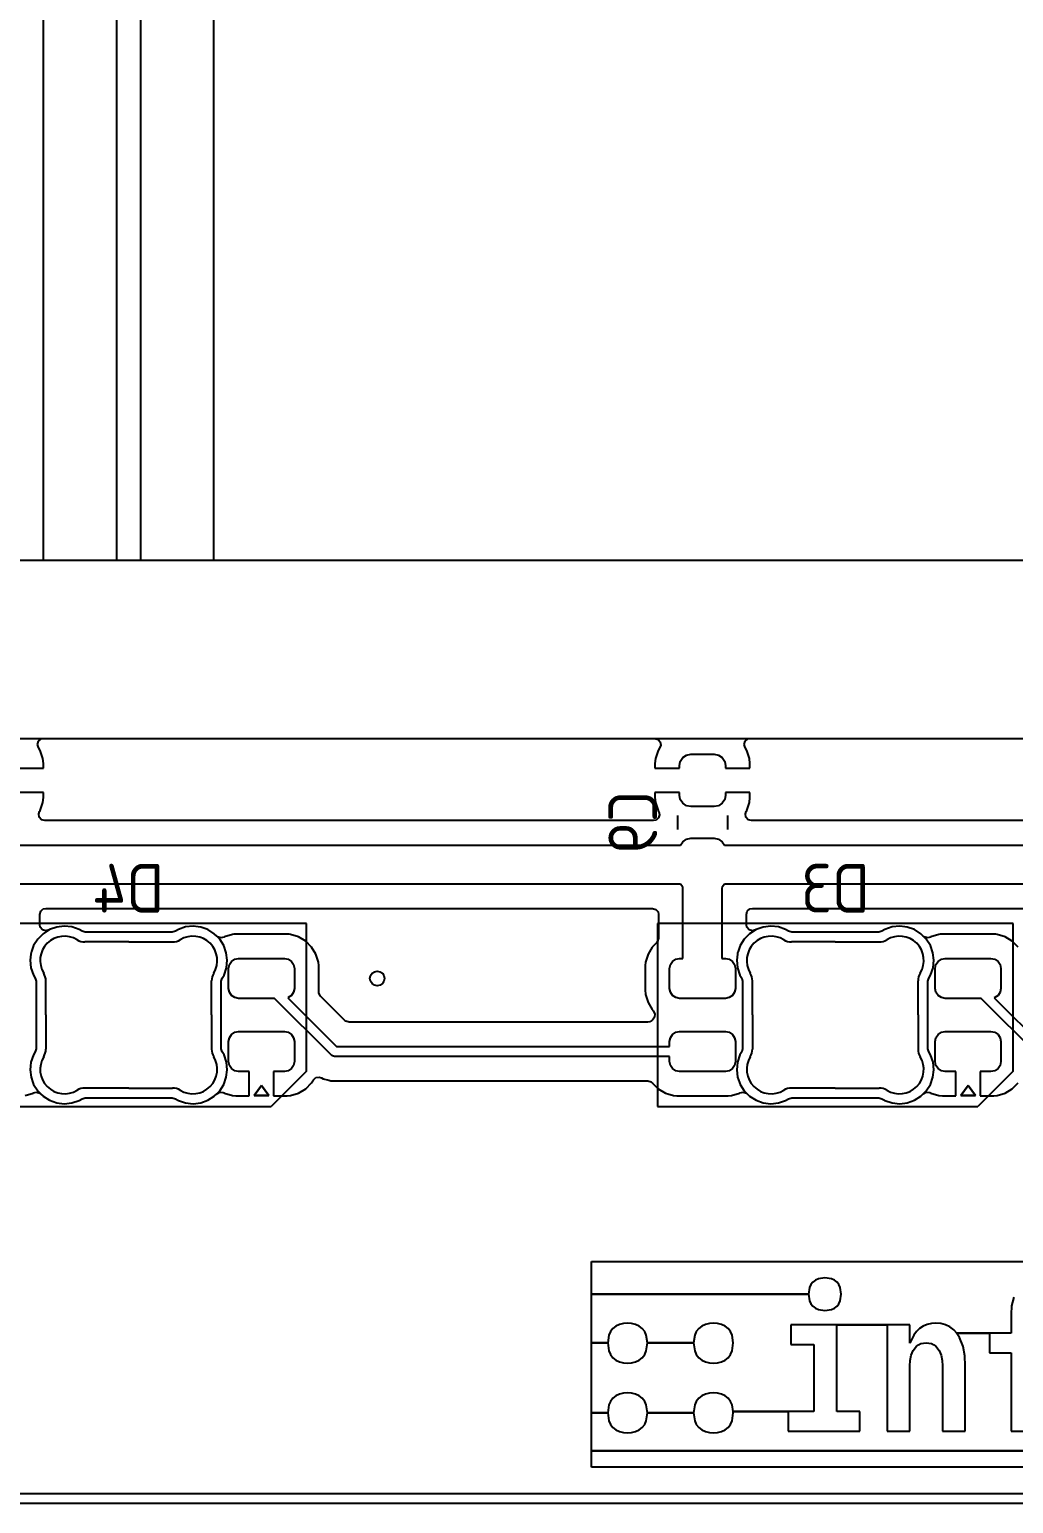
# Model space of a CAD drawing. Header units: millimetres. Extents: x 45 to 545, y -265 to -129.
# Drawn here: x 466.96 to 487.16, y -265.47 to -235.23 of the extents above; entities that cross this region are included whole.
import ezdxf
from ezdxf.enums import TextEntityAlignment as Align

# ---------------------------------------------------------------- set-up
doc = ezdxf.new("R2010")
doc.units = ezdxf.units.MM
for name, color, linetype, true_color in [('B.Cu', 151, 'CONTINUOUS', 0x6fccdb), ('B.Silkscreen', 203, 'CONTINUOUS', 0x8864cb), ('Edge.Cuts', 111, 'CONTINUOUS', 0x81ffbe), ('F.Cu', 241, 'CONTINUOUS', 0xe27299), ('F.Silkscreen', 254, 'CONTINUOUS', 0xdcc8ff), ('User.4', 31, 'CONTINUOUS', 0xd8c852)]:
    doc.layers.add(name, color=color, linetype=linetype, true_color=true_color)
doc.styles.add('KICAD', font='isocp.shx')

msp = doc.modelspace()

# ---------------------------------------------------------------- linework, layer by layer
at = {"layer": 'B.Cu', "linetype": 'CONTINUOUS'}
for p, q in [((467.13025, -249.896706), (467.151172, -249.830042)), ((467.151172, -249.830042), (467.204813, -249.785272)), ((467.204813, -249.785272), (467.254229, -249.775)), ((467.254229, -249.775), (479.795771, -249.775)), ((479.795771, -249.775), (479.86281, -249.794685)), ((479.86281, -249.794685), (479.908565, -249.847489)), ((481.63025, -249.896706), (481.651172, -249.830042)), ((481.651172, -249.830042), (481.704813, -249.785272)), ((481.704813, -249.785272), (481.754229, -249.775)), ((481.754229, -249.775), (494.295771, -249.775)), ((467.148691, -249.964098), (467.13025, -249.896706)), ((467.18545, -250.023692), (467.148691, -249.964098)), ((467.185453, -250.023699), (467.18545, -250.023692)), ((467.23968, -250.187347), (467.185453, -250.023699)), ((479.864546, -250.023699), (479.810319, -250.187347)), ((479.864549, -250.023692), (479.864546, -250.023699)), ((479.901309, -249.964098), (479.864549, -250.023692)), ((479.918509, -249.916647), (479.901309, -249.964098)), ((479.908565, -249.847489), (479.918509, -249.916647)), ((480.369562, -250.169562), (480.446613, -250.118079)), ((480.446613, -250.118079), (480.5375, -250.1)), ((480.5375, -250.1), (481.0125, -250.1)), ((481.0125, -250.1), (481.103387, -250.118079)), ((481.103387, -250.118079), (481.180438, -250.169562)), ((481.648691, -249.964098), (481.63025, -249.896706)), ((481.68545, -250.023692), (481.648691, -249.964098)), ((481.685453, -250.023699), (481.68545, -250.023692)), ((481.73968, -250.187347), (481.685453, -250.023699)), ((466.75, -250.3875), (467.249999, -250.3875)), ((467.249998, -250.288345), (467.23968, -250.187347)), ((467.249999, -250.28836), (467.249998, -250.288345)), ((467.249999, -250.3875), (467.249999, -250.28836)), ((479.810319, -250.187347), (479.8, -250.288345)), ((479.8, -250.288345), (479.8, -250.3875)), ((479.8, -250.3875), (480.3, -250.3875)), ((480.3, -250.3375), (480.318079, -250.246613)), ((480.3, -250.3875), (480.3, -250.3375)), ((480.318079, -250.246613), (480.369562, -250.169562)), ((481.180438, -250.169562), (481.231921, -250.246613)), ((481.231921, -250.246613), (481.25, -250.3375)), ((481.25, -250.3375), (481.25, -250.3875)), ((481.25, -250.3875), (481.749999, -250.3875)), ((481.749998, -250.288345), (481.73968, -250.187347)), ((481.749999, -250.28836), (481.749998, -250.288345)), ((481.749999, -250.3875), (481.749999, -250.28836)), ((467.25, -250.8875), (466.75, -250.8875)), ((467.23968, -251.087652), (467.249999, -250.986654)), ((467.249999, -250.986654), (467.25, -250.986641)), ((467.25, -250.986641), (467.25, -250.8875)), ((480.3, -250.8875), (479.800001, -250.8875)), ((479.800001, -250.8875), (479.800001, -250.986654)), ((479.800001, -250.986654), (479.810319, -251.087652)), ((480.3, -250.9375), (480.3, -250.8875)), ((480.318079, -251.028387), (480.3, -250.9375)), ((480.369562, -251.105438), (480.318079, -251.028387)), ((481.231921, -251.028387), (481.180438, -251.105438)), ((481.25, -250.9375), (481.231921, -251.028387)), ((481.75, -250.8875), (481.25, -250.8875)), ((481.25, -250.8875), (481.25, -250.9375)), ((481.73968, -251.087652), (481.749999, -250.986654)), ((481.749999, -250.986654), (481.75, -250.986641)), ((481.75, -250.986641), (481.75, -250.8875)), ((467.15493, -251.320353), (467.17213, -251.272902)), ((467.164874, -251.389511), (467.15493, -251.320353)), ((467.17213, -251.272902), (467.18545, -251.251307)), ((467.18545, -251.251307), (467.185453, -251.2513)), ((467.185453, -251.2513), (467.23968, -251.087652)), ((479.810319, -251.087652), (479.864546, -251.2513)), ((479.864546, -251.2513), (479.864549, -251.251307)), ((479.864549, -251.251307), (479.87787, -251.272902)), ((479.896311, -251.340294), (479.875389, -251.406958)), ((479.87787, -251.272902), (479.896311, -251.340294)), ((480.446613, -251.156921), (480.369562, -251.105438)), ((480.5375, -251.175), (480.446613, -251.156921)), ((481.0125, -251.175), (480.5375, -251.175)), ((481.103387, -251.156921), (481.0125, -251.175)), ((481.180438, -251.105438), (481.103387, -251.156921)), ((481.65493, -251.320353), (481.67213, -251.272902)), ((481.664874, -251.389511), (481.65493, -251.320353)), ((481.67213, -251.272902), (481.68545, -251.251307)), ((481.68545, -251.251307), (481.685453, -251.2513)), ((481.685453, -251.2513), (481.73968, -251.087652)), ((467.210629, -251.442315), (467.164874, -251.389511)), ((467.277668, -251.462), (467.210629, -251.442315)), ((479.772332, -251.462), (467.277668, -251.462)), ((479.821748, -251.451728), (479.772332, -251.462)), ((479.875389, -251.406958), (479.821748, -251.451728)), ((481.710629, -251.442315), (481.664874, -251.389511)), ((481.777668, -251.462), (481.710629, -251.442315)), ((494.272332, -251.462), (481.777668, -251.462)), ((466.725832, -251.9625), (480.324168, -251.9625)), ((480.324168, -251.9625), (480.369562, -251.894562)), ((480.369562, -251.894562), (480.446613, -251.843079)), ((480.446613, -251.843079), (480.5375, -251.825)), ((480.5375, -251.825), (481.0125, -251.825)), ((481.0125, -251.825), (481.103387, -251.843079)), ((481.103387, -251.843079), (481.180438, -251.894562)), ((481.180438, -251.894562), (481.225832, -251.9625)), ((481.225832, -251.9625), (494.824168, -251.9625)), ((480.324168, -252.7625), (466.725832, -252.7625)), ((480.369562, -252.830438), (480.324168, -252.7625)), ((480.375, -252.834071), (480.369562, -252.830438)), ((480.375, -254.29), (480.375, -252.834071)), ((481.180438, -252.830438), (481.175, -252.834071)), ((481.175, -252.834071), (481.175, -254.29)), ((481.225832, -252.7625), (481.180438, -252.830438)), ((494.824168, -252.7625), (481.225832, -252.7625)), ((467.1755, -253.387), (467.195185, -253.319961)), ((467.1755, -253.599687), (467.1755, -253.387)), ((467.195185, -253.319961), (467.247989, -253.274206)), ((467.247989, -253.274206), (467.2995, -253.263)), ((467.2995, -253.263), (479.7505, -253.263)), ((479.7505, -253.263), (479.817539, -253.282685)), ((479.817539, -253.282685), (479.863294, -253.335489)), ((479.863294, -253.335489), (479.8745, -253.387)), ((479.8745, -253.387), (479.8745, -253.876409)), ((481.6755, -253.387), (481.695185, -253.319961)), ((481.6755, -253.599687), (481.6755, -253.387)), ((481.695185, -253.319961), (481.747989, -253.274206)), ((481.747989, -253.274206), (481.7995, -253.263)), ((481.7995, -253.263), (494.2505, -253.263)), ((467.186295, -253.65029), (467.1755, -253.599687)), ((467.231624, -253.70346), (467.186295, -253.65029)), ((467.298503, -253.723683), (467.231624, -253.70346)), ((467.365699, -253.704538), (467.298503, -253.723683)), ((467.374926, -253.698712), (467.365699, -253.704538)), ((467.522267, -253.64644), (467.374926, -253.698712)), ((467.522268, -253.64644), (467.522267, -253.64644)), ((467.677509, -253.627929), (467.522268, -253.64644)), ((467.67751, -253.627929), (467.677509, -253.627929)), ((467.677511, -253.627929), (467.67751, -253.627929)), ((467.833011, -253.644089), (467.677511, -253.627929)), ((467.833014, -253.64409), (467.833011, -253.644089)), ((467.981128, -253.694129), (467.833014, -253.64409)), ((468.041831, -253.731271), (467.981128, -253.694129)), ((468.106549, -253.7495), (468.041831, -253.731271)), ((469.893451, -253.7495), (468.106549, -253.7495)), ((469.958169, -253.731271), (469.893451, -253.7495)), ((470.01887, -253.694129), (469.958169, -253.731271)), ((470.018871, -253.694129), (470.01887, -253.694129)), ((470.166986, -253.644091), (470.018871, -253.694129)), ((470.322487, -253.627931), (470.166986, -253.644091)), ((470.322488, -253.627931), (470.322487, -253.627931)), ((470.322491, -253.627931), (470.322488, -253.627931)), ((470.425984, -253.640271), (470.322491, -253.627931)), ((470.477733, -253.646442), (470.425984, -253.640271)), ((470.625074, -253.698716), (470.477731, -253.646442)), ((470.477731, -253.646442), (470.477733, -253.646442)), ((470.757274, -253.782182), (470.625074, -253.698716)), ((481.686295, -253.65029), (481.6755, -253.599687)), ((481.731624, -253.70346), (481.686295, -253.65029)), ((481.798503, -253.723683), (481.731624, -253.70346)), ((481.865699, -253.704538), (481.798503, -253.723683)), ((481.874926, -253.698712), (481.865699, -253.704538)), ((482.022267, -253.64644), (481.874926, -253.698712)), ((482.022268, -253.64644), (482.022267, -253.64644)), ((482.177509, -253.627929), (482.022268, -253.64644)), ((482.17751, -253.627929), (482.177509, -253.627929)), ((482.177511, -253.627929), (482.17751, -253.627929)), ((482.333011, -253.644089), (482.177511, -253.627929)), ((482.333014, -253.64409), (482.333011, -253.644089)), ((482.481128, -253.694129), (482.333014, -253.64409)), ((482.541831, -253.731271), (482.481128, -253.694129)), ((482.606549, -253.7495), (482.541831, -253.731271)), ((484.393451, -253.7495), (482.606549, -253.7495)), ((484.458169, -253.731271), (484.393451, -253.7495)), ((484.51887, -253.694129), (484.458169, -253.731271)), ((484.518871, -253.694129), (484.51887, -253.694129)), ((484.666986, -253.644091), (484.518871, -253.694129)), ((484.822487, -253.627931), (484.666986, -253.644091)), ((484.822488, -253.627931), (484.822487, -253.627931)), ((484.822491, -253.627931), (484.822488, -253.627931)), ((484.925984, -253.640271), (484.822491, -253.627931)), ((484.977733, -253.646442), (484.925984, -253.640271)), ((485.125074, -253.698716), (484.977731, -253.646442)), ((484.977731, -253.646442), (484.977733, -253.646442)), ((485.257274, -253.782182), (485.125074, -253.698716)), ((470.806565, -253.831473), (470.757274, -253.782182)), ((470.824361, -253.846223), (470.806565, -253.831473)), ((470.890834, -253.867745), (470.824361, -253.846223)), ((470.95839, -253.849913), (470.890834, -253.867745)), ((470.963327, -253.846928), (470.95839, -253.849913)), ((470.963329, -253.846927), (470.963327, -253.846928)), ((471.126894, -253.795959), (470.963329, -253.846927)), ((471.155327, -253.793375), (471.126894, -253.795959)), ((471.197974, -253.7895), (471.155327, -253.793375)), ((472.252026, -253.7895), (471.197974, -253.7895)), ((472.294672, -253.793375), (472.252026, -253.7895)), ((472.323106, -253.795959), (472.294672, -253.793375)), ((472.48667, -253.846927), (472.323104, -253.795959)), ((472.323104, -253.795959), (472.323106, -253.795959)), ((472.486671, -253.846928), (472.486669, -253.846927)), ((472.486669, -253.846927), (472.48667, -253.846927)), ((472.486673, -253.846929), (472.486671, -253.846928)), ((472.633291, -253.935563), (472.486673, -253.846929)), ((472.633294, -253.935565), (472.633291, -253.935563)), ((472.754434, -254.056705), (472.633294, -253.935565)), ((472.754435, -254.056707), (472.754434, -254.056705)), ((472.754437, -254.056709), (472.754435, -254.056707)), ((472.842281, -254.20202), (472.754437, -254.056709)), ((479.745565, -254.056705), (479.656927, -254.203329)), ((479.745566, -254.056704), (479.745565, -254.056705)), ((479.838181, -253.96409), (479.745566, -254.056704)), ((479.854815, -253.943448), (479.838181, -253.96409)), ((479.8745, -253.876409), (479.854815, -253.943448)), ((485.306565, -253.831473), (485.257274, -253.782182)), ((485.324361, -253.846223), (485.306565, -253.831473)), ((485.390834, -253.867745), (485.324361, -253.846223)), ((485.45839, -253.849913), (485.390834, -253.867745)), ((485.463327, -253.846928), (485.45839, -253.849913)), ((485.463329, -253.846927), (485.463327, -253.846928)), ((485.626894, -253.795959), (485.463329, -253.846927)), ((485.655327, -253.793375), (485.626894, -253.795959)), ((485.697974, -253.7895), (485.655327, -253.793375)), ((486.752026, -253.7895), (485.697974, -253.7895)), ((486.794672, -253.793375), (486.752026, -253.7895)), ((486.823106, -253.795959), (486.794672, -253.793375)), ((486.98667, -253.846927), (486.823104, -253.795959)), ((486.823104, -253.795959), (486.823106, -253.795959)), ((486.986671, -253.846928), (486.986669, -253.846927)), ((486.986669, -253.846927), (486.98667, -253.846927)), ((486.986673, -253.846929), (486.986671, -253.846928)), ((487.133291, -253.935563), (486.986673, -253.846929)), ((487.133294, -253.935565), (487.133291, -253.935563)), ((487.254434, -254.056705), (487.133294, -253.935565)), ((471.065605, -254.41655), (471.110043, -254.350043)), ((471.110043, -254.350043), (471.17655, -254.305605)), ((471.17655, -254.305605), (471.255, -254.29)), ((471.255, -254.29), (472.195, -254.29)), ((472.195, -254.29), (472.27345, -254.305605)), ((472.27345, -254.305605), (472.339957, -254.350043)), ((472.339957, -254.350043), (472.384395, -254.41655)), ((472.843072, -254.203329), (472.842281, -254.20202)), ((472.868556, -254.285111), (472.843072, -254.203329)), ((472.894041, -254.366896), (472.868556, -254.285111)), ((472.9005, -254.437974), (472.894041, -254.366896)), ((479.605959, -254.366896), (479.5995, -254.437974)), ((479.656927, -254.203329), (479.605959, -254.366894)), ((479.605959, -254.366894), (479.605959, -254.366896)), ((480.115605, -254.41655), (480.160043, -254.350043)), ((480.160043, -254.350043), (480.22655, -254.305605)), ((480.22655, -254.305605), (480.305, -254.29)), ((480.305, -254.29), (480.375, -254.29)), ((481.175, -254.29), (481.245, -254.29)), ((481.245, -254.29), (481.32345, -254.305605)), ((481.32345, -254.305605), (481.389957, -254.350043)), ((481.389957, -254.350043), (481.434395, -254.41655)), ((485.565605, -254.41655), (485.610043, -254.350043)), ((485.610043, -254.350043), (485.67655, -254.305605)), ((485.67655, -254.305605), (485.755, -254.29)), ((485.755, -254.29), (486.695, -254.29)), ((486.695, -254.29), (486.77345, -254.305605)), ((486.77345, -254.305605), (486.839957, -254.350043)), ((486.839957, -254.350043), (486.884395, -254.41655)), ((471.05, -254.495), (471.065605, -254.41655)), ((471.05, -254.905), (471.05, -254.495)), ((472.384395, -254.41655), (472.4, -254.495)), ((472.4, -254.495), (472.4, -254.905)), ((472.9005, -254.962026), (472.9005, -254.437974)), ((479.5995, -254.437974), (479.5995, -254.962026)), ((480.1, -254.495), (480.115605, -254.41655)), ((480.1, -254.905), (480.1, -254.495)), ((481.434395, -254.41655), (481.45, -254.495)), ((481.45, -254.495), (481.45, -254.905)), ((485.55, -254.495), (485.565605, -254.41655)), ((485.55, -254.905), (485.55, -254.495)), ((486.884395, -254.41655), (486.9, -254.495)), ((486.9, -254.495), (486.9, -254.905)), ((471.065605, -254.98345), (471.05, -254.905)), ((471.110043, -255.049957), (471.065605, -254.98345)), ((472.384395, -254.98345), (472.339957, -255.049957)), ((472.4, -254.905), (472.384395, -254.98345)), ((472.900373, -254.964825), (472.900432, -254.96351)), ((472.9005, -254.96483), (472.900373, -254.964825)), ((472.900405, -254.963067), (472.9005, -254.962026)), ((472.900432, -254.96351), (472.900405, -254.963067)), ((472.9005, -254.964836), (472.9005, -254.96483)), ((472.900515, -254.964836), (472.9005, -254.964836)), ((472.902729, -255.000656), (472.900515, -254.964836)), ((479.5995, -254.962026), (479.60301, -255.000656)), ((480.115605, -254.98345), (480.1, -254.905)), ((480.160043, -255.049957), (480.115605, -254.98345)), ((481.434395, -254.98345), (481.389957, -255.049957)), ((481.45, -254.905), (481.434395, -254.98345)), ((485.565605, -254.98345), (485.55, -254.905)), ((485.610043, -255.049957), (485.565605, -254.98345)), ((486.884395, -254.98345), (486.839957, -255.049957)), ((486.9, -254.905), (486.884395, -254.98345)), ((471.17655, -255.094395), (471.110043, -255.049957)), ((471.255, -255.11), (471.17655, -255.094395)), ((471.993578, -255.11), (471.255, -255.11)), ((473.154289, -256.27071), (471.993578, -255.11)), ((472.27345, -255.094395), (472.262912, -255.096491)), ((472.262912, -255.096491), (473.266421, -256.1)), ((472.339957, -255.049957), (472.27345, -255.094395)), ((472.936214, -255.061979), (472.902729, -255.000656)), ((473.437416, -255.563181), (472.936214, -255.061979)), ((479.60301, -255.000656), (479.605959, -255.033105)), ((479.605959, -255.033105), (479.656927, -255.19667)), ((479.656927, -255.19667), (479.656929, -255.196673)), ((479.656929, -255.196673), (479.742355, -255.337985)), ((480.22655, -255.094395), (480.160043, -255.049957)), ((480.305, -255.11), (480.22655, -255.094395)), ((481.245, -255.11), (480.305, -255.11)), ((481.32345, -255.094395), (481.245, -255.11)), ((481.389957, -255.049957), (481.32345, -255.094395)), ((485.67655, -255.094395), (485.610043, -255.049957)), ((485.755, -255.11), (485.67655, -255.094395)), ((486.493578, -255.11), (485.755, -255.11)), ((487.654289, -256.27071), (486.493578, -255.11)), ((486.77345, -255.094395), (486.762912, -255.096491)), ((486.762912, -255.096491), (487.766421, -256.1)), ((486.839957, -255.049957), (486.77345, -255.094395)), ((473.458058, -255.579815), (473.437416, -255.563181)), ((473.525097, -255.5995), (473.458058, -255.579815)), ((479.692438, -255.592604), (479.651663, -255.5995)), ((479.738164, -255.559914), (479.692438, -255.592604)), ((479.740261, -255.562011), (479.738164, -255.559914)), ((479.764592, -255.537679), (479.740261, -255.562011)), ((479.742355, -255.337985), (479.745565, -255.343294)), ((479.745565, -255.343294), (479.76459, -255.362319)), ((479.76459, -255.362319), (479.798075, -255.423642)), ((479.793091, -255.493334), (479.764592, -255.537679)), ((479.798075, -255.423642), (479.793091, -255.493334)), ((471.065605, -255.91655), (471.110043, -255.850043)), ((471.110043, -255.850043), (471.17655, -255.805605)), ((471.17655, -255.805605), (471.255, -255.79)), ((471.255, -255.79), (472.195, -255.79)), ((472.195, -255.79), (472.27345, -255.805605)), ((472.27345, -255.805605), (472.339957, -255.850043)), ((472.339957, -255.850043), (472.384395, -255.91655)), ((479.651663, -255.5995), (473.525097, -255.5995)), ((480.115605, -255.91655), (480.160043, -255.850043)), ((480.160043, -255.850043), (480.22655, -255.805605)), ((480.22655, -255.805605), (480.305, -255.79)), ((480.305, -255.79), (481.245, -255.79)), ((481.245, -255.79), (481.32345, -255.805605)), ((481.32345, -255.805605), (481.389957, -255.850043)), ((481.389957, -255.850043), (481.434395, -255.91655)), ((485.565605, -255.91655), (485.610043, -255.850043)), ((485.610043, -255.850043), (485.67655, -255.805605)), ((485.67655, -255.805605), (485.755, -255.79)), ((485.755, -255.79), (486.695, -255.79)), ((486.695, -255.79), (486.77345, -255.805605)), ((486.77345, -255.805605), (486.839957, -255.850043)), ((486.839957, -255.850043), (486.884395, -255.91655)), ((471.05, -255.995), (471.065605, -255.91655)), ((471.05, -256.405), (471.05, -255.995)), ((472.384395, -255.91655), (472.4, -255.995)), ((472.4, -255.995), (472.4, -256.405)), ((473.266421, -256.1), (480.1, -256.1)), ((480.1, -255.995), (480.115605, -255.91655)), ((480.1, -256.1), (480.1, -255.995)), ((481.434395, -255.91655), (481.45, -255.995)), ((481.45, -255.995), (481.45, -256.405)), ((485.55, -255.995), (485.565605, -255.91655)), ((485.55, -256.405), (485.55, -255.995)), ((486.884395, -255.91655), (486.9, -255.995)), ((486.9, -255.995), (486.9, -256.405)), ((471.065605, -256.48345), (471.05, -256.405)), ((471.110043, -256.549957), (471.065605, -256.48345)), ((472.384395, -256.48345), (472.339957, -256.549957)), ((472.4, -256.405), (472.384395, -256.48345)), ((473.169442, -256.283147), (473.154289, -256.27071)), ((473.18, -256.28752), (473.169442, -256.283147)), ((473.205491, -256.298079), (473.18, -256.28752)), ((473.225, -256.3), (473.205491, -256.298079)), ((480.1, -256.3), (473.225, -256.3)), ((480.1, -256.405), (480.1, -256.3)), ((480.115605, -256.48345), (480.1, -256.405)), ((480.160043, -256.549957), (480.115605, -256.48345)), ((481.434395, -256.48345), (481.389957, -256.549957)), ((481.45, -256.405), (481.434395, -256.48345)), ((485.565605, -256.48345), (485.55, -256.405)), ((485.610043, -256.549957), (485.565605, -256.48345)), ((486.884395, -256.48345), (486.839957, -256.549957)), ((486.9, -256.405), (486.884395, -256.48345)), ((471.17655, -256.594395), (471.110043, -256.549957)), ((471.255, -256.61), (471.17655, -256.594395)), ((471.475, -256.61), (471.255, -256.61)), ((471.475, -257.11), (471.475, -256.61)), ((472.195, -256.61), (471.975, -256.61)), ((471.975, -256.61), (471.975, -257.11)), ((472.27345, -256.594395), (472.195, -256.61)), ((472.339957, -256.549957), (472.27345, -256.594395)), ((472.754037, -256.842983), (472.790423, -256.782794)), ((472.790423, -256.782794), (472.841951, -256.735607)), ((472.841951, -256.735607), (472.91081, -256.723768)), ((472.91081, -256.723768), (472.95854, -256.739557)), ((472.95854, -256.739557), (472.993216, -256.759577)), ((472.993216, -256.759577), (473.105019, -256.789534)), ((473.105019, -256.789534), (473.145942, -256.8005)), ((473.145942, -256.8005), (473.145943, -256.8005)), ((473.145943, -256.8005), (479.651663, -256.8005)), ((479.651663, -256.8005), (479.718702, -256.820185)), ((480.22655, -256.594395), (480.160043, -256.549957)), ((480.305, -256.61), (480.22655, -256.594395)), ((481.245, -256.61), (480.305, -256.61)), ((481.32345, -256.594395), (481.245, -256.61)), ((481.389957, -256.549957), (481.32345, -256.594395)), ((485.67655, -256.594395), (485.610043, -256.549957)), ((485.755, -256.61), (485.67655, -256.594395)), ((485.975, -256.61), (485.755, -256.61)), ((485.975, -257.11), (485.975, -256.61)), ((486.695, -256.61), (486.475, -256.61)), ((486.475, -256.61), (486.475, -257.11)), ((486.77345, -256.594395), (486.695, -256.61)), ((486.839957, -256.549957), (486.77345, -256.594395)), ((466.873104, -257.104041), (467.036673, -257.053071)), ((467.036673, -257.053071), (467.041603, -257.05009)), ((467.041603, -257.05009), (467.109155, -257.032254)), ((467.109155, -257.032254), (467.17563, -257.05377)), ((467.17563, -257.05377), (467.193434, -257.068526)), ((467.193434, -257.068526), (467.242725, -257.117817)), ((470.757271, -257.11782), (470.806929, -257.068162)), ((470.806929, -257.068162), (470.868252, -257.034676)), ((470.868252, -257.034676), (470.937943, -257.03966)), ((470.937943, -257.03966), (470.958762, -257.049726)), ((470.958762, -257.049726), (470.963535, -257.052611)), ((470.963535, -257.052611), (470.963536, -257.052612)), ((470.963536, -257.052612), (471.126986, -257.103544)), ((471.126986, -257.103544), (471.126984, -257.103544)), ((471.126984, -257.103544), (471.198023, -257.11)), ((472.251977, -257.11), (472.323014, -257.103544)), ((472.323014, -257.103544), (472.486463, -257.052612)), ((472.486463, -257.052612), (472.632983, -256.964037)), ((472.632983, -256.964037), (472.754037, -256.842983)), ((479.718702, -256.820185), (479.739301, -256.838945)), ((479.739301, -256.838945), (479.74026, -256.837987)), ((479.74026, -256.837987), (479.745561, -256.843288)), ((479.745561, -256.843288), (479.745563, -256.843291)), ((479.745563, -256.843291), (479.866709, -256.964437)), ((479.866709, -256.964437), (480.013327, -257.053071)), ((480.013327, -257.053071), (480.01333, -257.053072)), ((480.01333, -257.053072), (480.013329, -257.053072)), ((480.013329, -257.053072), (480.061756, -257.068162)), ((480.061756, -257.068162), (480.176896, -257.104041)), ((480.176896, -257.104041), (480.247974, -257.1105)), ((481.302026, -257.1105), (481.373104, -257.104041)), ((481.373104, -257.104041), (481.536673, -257.053071)), ((481.536673, -257.053071), (481.541603, -257.05009)), ((481.541603, -257.05009), (481.609155, -257.032254)), ((481.609155, -257.032254), (481.67563, -257.05377)), ((481.67563, -257.05377), (481.693434, -257.068526)), ((481.693434, -257.068526), (481.742725, -257.117817)), ((485.257271, -257.11782), (485.306929, -257.068162)), ((485.306929, -257.068162), (485.368252, -257.034676)), ((485.368252, -257.034676), (485.437943, -257.03966)), ((485.437943, -257.03966), (485.458762, -257.049726)), ((485.458762, -257.049726), (485.463535, -257.052611)), ((485.463535, -257.052611), (485.463536, -257.052612)), ((485.463536, -257.052612), (485.626986, -257.103544)), ((485.626986, -257.103544), (485.626984, -257.103544)), ((485.626984, -257.103544), (485.698023, -257.11)), ((486.751977, -257.11), (486.823014, -257.103544)), ((486.823014, -257.103544), (486.986463, -257.052612)), ((486.986463, -257.052612), (487.132983, -256.964037)), ((487.132983, -256.964037), (487.254037, -256.842983)), ((467.242725, -257.117817), (467.242727, -257.117818)), ((467.242727, -257.117818), (467.242729, -257.11782)), ((467.242729, -257.11782), (467.374926, -257.201284)), ((467.374926, -257.201284), (467.522269, -257.253558)), ((467.522269, -257.253558), (467.677509, -257.272069)), ((467.677509, -257.272069), (467.833012, -257.255909)), ((467.833012, -257.255909), (467.981128, -257.205871)), ((467.981128, -257.205871), (468.041828, -257.168728)), ((468.041828, -257.168728), (468.106548, -257.1505)), ((468.106548, -257.1505), (468.139522, -257.150501)), ((468.139522, -257.150501), (468.139524, -257.1505)), ((468.139524, -257.1505), (468.960118, -257.1505)), ((468.960118, -257.1505), (469.860473, -257.1505)), ((469.860473, -257.1505), (469.893452, -257.1505)), ((469.893452, -257.1505), (469.958172, -257.16873)), ((469.958172, -257.16873), (470.011373, -257.201283)), ((470.011373, -257.201283), (470.018872, -257.205871)), ((470.018872, -257.205871), (470.166988, -257.255909)), ((470.166988, -257.255909), (470.322491, -257.272069)), ((470.322491, -257.272069), (470.477731, -257.253558)), ((470.477731, -257.253558), (470.625074, -257.201284)), ((470.625074, -257.201284), (470.757271, -257.11782)), ((471.198023, -257.11), (471.475, -257.11)), ((471.975, -257.11), (472.251977, -257.11)), ((480.247974, -257.1105), (480.247977, -257.1105)), ((480.247977, -257.1105), (481.302023, -257.1105)), ((481.302023, -257.1105), (481.302026, -257.1105)), ((481.742725, -257.117817), (481.742727, -257.117818)), ((481.742727, -257.117818), (481.742729, -257.11782)), ((481.742729, -257.11782), (481.874926, -257.201284)), ((481.874926, -257.201284), (482.022269, -257.253558)), ((482.022269, -257.253558), (482.177509, -257.272069)), ((482.177509, -257.272069), (482.333012, -257.255909)), ((482.333012, -257.255909), (482.481128, -257.205871)), ((482.481128, -257.205871), (482.541828, -257.168728)), ((482.541828, -257.168728), (482.606548, -257.1505)), ((482.606548, -257.1505), (482.639522, -257.150501)), ((482.639522, -257.150501), (482.639524, -257.1505)), ((482.639524, -257.1505), (483.460118, -257.1505)), ((483.460118, -257.1505), (484.360473, -257.1505)), ((484.360473, -257.1505), (484.393452, -257.1505)), ((484.393452, -257.1505), (484.458172, -257.16873)), ((484.458172, -257.16873), (484.511373, -257.201283)), ((484.511373, -257.201283), (484.518872, -257.205871)), ((484.518872, -257.205871), (484.666988, -257.255909)), ((484.666988, -257.255909), (484.822491, -257.272069)), ((484.822491, -257.272069), (484.977731, -257.253558)), ((484.977731, -257.253558), (485.125074, -257.201284)), ((485.125074, -257.201284), (485.257271, -257.11782)), ((485.698023, -257.11), (485.975, -257.11)), ((486.475, -257.11), (486.751977, -257.11)), ((541.996519, -265.2745), (48.003481, -265.2745))]:
    msp.add_line(p, q, dxfattribs=at)
at = {"layer": 'B.Cu'}
msp.add_circle((474.099999, -254.7), 0.15, dxfattribs=at)
at = {"layer": 'B.Silkscreen', "linetype": 'CONTINUOUS'}
for p, q in [((480.265, -251.353733), (480.265, -251.646267)), ((481.285, -251.353733), (481.285, -251.646267)), ((472.65, -253.575), (465.35, -253.575)), ((472.65, -256.6), (472.65, -253.575)), ((479.85, -253.575), (479.85, -257.325)), ((487.15, -253.575), (479.85, -253.575)), ((487.15, -256.6), (487.15, -253.575)), ((472.65, -256.6), (471.925, -257.325)), ((487.15, -256.6), (486.425, -257.325)), ((471.725, -256.9), (471.575, -257.1)), ((471.575, -257.1), (471.725, -256.9)), ((471.575, -257.1), (471.875, -257.1)), ((471.875, -257.1), (471.575, -257.1)), ((471.875, -257.1), (471.725, -256.9)), ((471.725, -256.9), (471.875, -257.1)), ((486.225, -256.9), (486.075, -257.1)), ((486.075, -257.1), (486.225, -256.9)), ((486.075, -257.1), (486.375, -257.1)), ((486.375, -257.1), (486.075, -257.1)), ((486.375, -257.1), (486.225, -256.9)), ((486.225, -256.9), (486.375, -257.1)), ((465.35, -257.325), (471.925, -257.325)), ((479.85, -257.325), (486.425, -257.325))]:
    msp.add_line(p, q, dxfattribs=at)
at = {"layer": 'Edge.Cuts', "linetype": 'CONTINUOUS'}
for p, q in [((469, -253.95), (468.099647, -253.95)), ((469, -253.95), (469.900353, -253.95)), ((483.5, -253.95), (482.599647, -253.95)), ((483.5, -253.95), (484.400353, -253.95)), ((467.3, -255.45), (467.3, -254.749647)), ((470.7, -255.45), (470.7, -254.749647)), ((481.8, -255.45), (481.8, -254.749647)), ((485.2, -255.45), (485.2, -254.749647)), ((467.3, -255.45), (467.3, -256.150353)), ((470.7, -255.45), (470.7, -256.150353)), ((481.8, -255.45), (481.8, -256.150353)), ((485.2, -255.45), (485.2, -256.150353)), ((469, -256.95), (468.099647, -256.95)), ((469, -256.95), (469.900353, -256.95)), ((483.5, -256.95), (482.599647, -256.95)), ((483.5, -256.95), (484.400353, -256.95)), ((542, -265.475), (48, -265.475))]:
    msp.add_line(p, q, dxfattribs=at)
at = {"layer": 'Edge.Cuts'}
for centre, radius, start, end in [((467.68284, -254.33284), 0.499999, -301.4001015, -148.5998985), ((468.09965, -253.64998), 0.30002, -121.3982783, -90.0005729), ((469.900356, -253.650008), 0.299992, -90.000573, -58.5999137), ((470.317158, -254.332842), 0.5, -31.3997865, 121.3997865), ((482.18284, -254.33284), 0.499999, -301.4001015, -148.5998985), ((482.59965, -253.64998), 0.30002, -121.3982783, -90.0005729), ((484.400356, -253.650008), 0.299992, -90.000573, -58.5999137), ((484.817158, -254.332842), 0.5, -31.3997865, 121.3997865), ((467, -254.7496), 0.299976, -0.0089763, 31.3921169), ((470.999992, -254.749644), 0.299992, -211.4000863, -179.999427), ((481.5, -254.7496), 0.299976, -0.0089763, 31.3921169), ((485.499992, -254.749644), 0.299992, -211.4000863, -179.999427), ((467.00032, -256.15044), 0.29968, -31.4174572, 0.0166335), ((470.999992, -256.150356), 0.299992, -180.000573, -148.5999137), ((481.50032, -256.15044), 0.29968, -31.4174572, 0.0166335), ((485.499992, -256.150356), 0.299992, -180.000573, -148.5999137), ((467.68284, -256.56716), 0.499999, -211.4001015, -58.5998985), ((470.317158, -256.567158), 0.5, -121.3997865, 31.3997865), ((482.18284, -256.56716), 0.499999, -211.4001015, -58.5998985), ((484.817158, -256.567158), 0.5, -121.3997865, 31.3997865), ((468.0996, -257.25), 0.299976, 89.9910237, 121.3921169), ((469.900356, -257.249992), 0.299992, 58.5999137, 90.000573), ((482.5996, -257.25), 0.299976, 89.9910237, 121.3921169), ((484.400356, -257.249992), 0.299992, 58.5999137, 90.000573)]:
    msp.add_arc(centre, radius, start, end, dxfattribs=at)
at = {"layer": 'F.Cu', "linetype": 'CONTINUOUS'}
for p, q in [((468.75, -205.625), (468.75, -246.125)), ((469.25, -246.125), (469.25, -205.625)), ((468.75, -246.125), (440.25, -246.125)), ((497.75, -246.125), (469.25, -246.125)), ((47.7, -249.775), (542.3, -249.775)), ((467.374926, -253.698712), (467.242723, -253.78218)), ((467.522267, -253.64644), (467.374926, -253.698712)), ((467.522268, -253.64644), (467.522267, -253.64644)), ((467.677509, -253.627929), (467.522268, -253.64644)), ((467.67751, -253.627929), (467.677509, -253.627929)), ((467.677511, -253.627929), (467.67751, -253.627929)), ((467.833011, -253.644089), (467.677511, -253.627929)), ((467.833014, -253.64409), (467.833011, -253.644089)), ((467.981128, -253.694129), (467.833014, -253.64409)), ((468.041831, -253.731271), (467.981128, -253.694129)), ((468.106549, -253.7495), (468.041831, -253.731271)), ((469.893451, -253.7495), (468.106549, -253.7495)), ((469.958169, -253.731271), (469.893451, -253.7495)), ((470.01887, -253.694129), (469.958169, -253.731271)), ((470.018871, -253.694129), (470.01887, -253.694129)), ((470.166986, -253.644091), (470.018871, -253.694129)), ((470.322487, -253.627931), (470.166986, -253.644091)), ((470.322488, -253.627931), (470.322487, -253.627931)), ((470.322491, -253.627931), (470.322488, -253.627931)), ((470.425984, -253.640271), (470.322491, -253.627931)), ((470.477733, -253.646442), (470.425984, -253.640271)), ((470.625074, -253.698716), (470.477731, -253.646442)), ((470.477731, -253.646442), (470.477733, -253.646442)), ((470.757274, -253.782182), (470.625074, -253.698716)), ((481.874926, -253.698712), (481.742723, -253.78218)), ((482.022267, -253.64644), (481.874926, -253.698712)), ((482.022268, -253.64644), (482.022267, -253.64644)), ((482.177509, -253.627929), (482.022268, -253.64644)), ((482.17751, -253.627929), (482.177509, -253.627929)), ((482.177511, -253.627929), (482.17751, -253.627929)), ((482.333011, -253.644089), (482.177511, -253.627929)), ((482.333014, -253.64409), (482.333011, -253.644089)), ((482.481128, -253.694129), (482.333014, -253.64409)), ((482.541831, -253.731271), (482.481128, -253.694129)), ((482.606549, -253.7495), (482.541831, -253.731271)), ((484.393451, -253.7495), (482.606549, -253.7495)), ((484.458169, -253.731271), (484.393451, -253.7495)), ((484.51887, -253.694129), (484.458169, -253.731271)), ((484.518871, -253.694129), (484.51887, -253.694129)), ((484.666986, -253.644091), (484.518871, -253.694129)), ((484.822487, -253.627931), (484.666986, -253.644091)), ((484.822488, -253.627931), (484.822487, -253.627931)), ((484.822491, -253.627931), (484.822488, -253.627931)), ((484.925984, -253.640271), (484.822491, -253.627931)), ((484.977733, -253.646442), (484.925984, -253.640271)), ((485.125074, -253.698716), (484.977731, -253.646442)), ((484.977731, -253.646442), (484.977733, -253.646442)), ((485.257274, -253.782182), (485.125074, -253.698716)), ((467.048712, -254.024926), (467.004145, -254.150549)), ((467.13218, -253.892723), (467.048712, -254.024926)), ((467.242723, -253.78218), (467.13218, -253.892723)), ((470.867817, -253.892725), (470.757274, -253.782182)), ((470.867818, -253.892727), (470.867817, -253.892725)), ((470.86782, -253.892729), (470.867818, -253.892727)), ((470.951284, -254.024926), (470.86782, -253.892729)), ((471.003558, -254.172269), (470.951284, -254.024926)), ((481.548712, -254.024926), (481.504145, -254.150549)), ((481.63218, -253.892723), (481.548712, -254.024926)), ((481.742723, -253.78218), (481.63218, -253.892723)), ((485.367817, -253.892725), (485.257274, -253.782182)), ((485.367818, -253.892727), (485.367817, -253.892725)), ((485.36782, -253.892729), (485.367818, -253.892727)), ((485.451284, -254.024926), (485.36782, -253.892729)), ((485.503558, -254.172269), (485.451284, -254.024926)), ((466.992893, -254.20202), (466.977929, -254.327511)), ((466.977929, -254.327511), (466.994089, -254.483011)), ((466.99644, -254.172268), (466.992893, -254.20202)), ((467.004145, -254.150549), (466.99644, -254.172268)), ((471.022069, -254.327509), (471.003558, -254.172269)), ((471.005909, -254.483012), (471.022069, -254.327511)), ((471.022069, -254.327511), (471.022069, -254.327509)), ((481.492893, -254.20202), (481.477929, -254.327511)), ((481.477929, -254.327511), (481.494089, -254.483011)), ((481.49644, -254.172268), (481.492893, -254.20202)), ((481.504145, -254.150549), (481.49644, -254.172268)), ((485.522069, -254.327509), (485.503558, -254.172269)), ((485.505909, -254.483012), (485.522069, -254.327511)), ((485.522069, -254.327511), (485.522069, -254.327509)), ((466.994089, -254.483011), (466.99409, -254.483014)), ((466.99409, -254.483014), (467.044129, -254.631129)), ((467.044129, -254.631129), (467.08127, -254.691829)), ((470.91873, -254.691826), (470.955871, -254.631128)), ((470.955871, -254.631128), (471.005909, -254.483012)), ((481.494089, -254.483011), (481.49409, -254.483014)), ((481.49409, -254.483014), (481.544129, -254.631129)), ((481.544129, -254.631129), (481.58127, -254.691829)), ((485.41873, -254.691826), (485.455871, -254.631128)), ((485.455871, -254.631128), (485.505909, -254.483012)), ((467.08127, -254.691829), (467.099499, -254.756548)), ((467.099499, -254.756548), (467.099499, -254.803952)), ((467.099499, -254.803952), (467.0995, -254.803961)), ((467.0995, -254.803961), (467.0995, -256.098276)), ((470.9005, -254.756546), (470.91873, -254.691826)), ((470.9005, -256.143451), (470.9005, -254.756546)), ((481.58127, -254.691829), (481.599499, -254.756548)), ((481.599499, -254.756548), (481.599499, -254.803952)), ((481.599499, -254.803952), (481.5995, -254.803961)), ((481.5995, -254.803961), (481.5995, -256.098276)), ((485.4005, -254.756546), (485.41873, -254.691826)), ((485.4005, -256.143451), (485.4005, -254.756546)), ((467.099497, -256.14342), (467.081268, -256.208175)), ((467.0995, -256.098276), (467.099484, -256.098439)), ((467.099484, -256.098439), (467.099497, -256.14342)), ((470.918729, -256.20817), (470.9005, -256.143451)), ((481.599497, -256.14342), (481.581268, -256.208175)), ((481.5995, -256.098276), (481.599484, -256.098439)), ((481.599484, -256.098439), (481.599497, -256.14342)), ((485.418729, -256.20817), (485.4005, -256.143451)), ((466.994091, -256.416986), (466.985116, -256.503356)), ((467.044128, -256.268874), (466.994091, -256.416986)), ((467.044131, -256.268867), (467.044128, -256.268874)), ((467.081268, -256.208175), (467.044131, -256.268867)), ((470.955871, -256.268872), (470.918729, -256.20817)), ((471.005909, -256.416988), (470.955871, -256.268872)), ((471.022069, -256.572491), (471.005909, -256.416988)), ((481.494091, -256.416986), (481.485116, -256.503356)), ((481.544128, -256.268874), (481.494091, -256.416986)), ((481.544131, -256.268867), (481.544128, -256.268874)), ((481.581268, -256.208175), (481.544131, -256.268867)), ((485.455871, -256.268872), (485.418729, -256.20817)), ((485.505909, -256.416988), (485.455871, -256.268872)), ((485.522069, -256.572491), (485.505909, -256.416988)), ((466.985116, -256.503356), (466.977931, -256.572491)), ((466.977931, -256.572491), (466.996442, -256.727731)), ((466.996442, -256.727731), (467.035057, -256.836575)), ((470.951284, -256.875074), (471.003558, -256.727731)), ((471.003558, -256.727731), (471.022069, -256.572491)), ((481.485116, -256.503356), (481.477931, -256.572491)), ((481.477931, -256.572491), (481.496442, -256.727731)), ((481.496442, -256.727731), (481.535057, -256.836575)), ((485.451284, -256.875074), (485.503558, -256.727731)), ((485.503558, -256.727731), (485.522069, -256.572491)), ((467.035057, -256.836575), (467.048716, -256.875073)), ((467.048716, -256.875073), (467.048716, -256.875075)), ((467.048716, -256.875075), (467.132182, -257.007274)), ((467.132182, -257.007274), (467.242725, -257.117817)), ((470.757271, -257.11782), (470.86782, -257.007271)), ((470.86782, -257.007271), (470.951284, -256.875074)), ((481.535057, -256.836575), (481.548716, -256.875073)), ((481.548716, -256.875073), (481.548716, -256.875075)), ((481.548716, -256.875075), (481.632182, -257.007274)), ((481.632182, -257.007274), (481.742725, -257.117817)), ((485.257271, -257.11782), (485.36782, -257.007271)), ((485.36782, -257.007271), (485.451284, -256.875074)), ((467.242725, -257.117817), (467.242727, -257.117818)), ((467.242727, -257.117818), (467.242729, -257.11782)), ((467.242729, -257.11782), (467.374926, -257.201284)), ((467.374926, -257.201284), (467.522269, -257.253558)), ((467.522269, -257.253558), (467.677509, -257.272069)), ((467.677509, -257.272069), (467.833012, -257.255909)), ((467.833012, -257.255909), (467.981128, -257.205871)), ((467.981128, -257.205871), (468.041828, -257.168728)), ((468.041828, -257.168728), (468.106548, -257.1505)), ((468.106548, -257.1505), (468.139522, -257.150501)), ((468.139522, -257.150501), (468.139524, -257.1505)), ((468.139524, -257.1505), (468.960118, -257.1505)), ((468.960118, -257.1505), (469.860473, -257.1505)), ((469.860473, -257.1505), (469.893452, -257.1505)), ((469.893452, -257.1505), (469.958172, -257.16873)), ((469.958172, -257.16873), (470.011373, -257.201283)), ((470.011373, -257.201283), (470.018872, -257.205871)), ((470.018872, -257.205871), (470.166988, -257.255909)), ((470.166988, -257.255909), (470.322491, -257.272069)), ((470.322491, -257.272069), (470.477731, -257.253558)), ((470.477731, -257.253558), (470.625074, -257.201284)), ((470.625074, -257.201284), (470.757271, -257.11782)), ((481.742725, -257.117817), (481.742727, -257.117818)), ((481.742727, -257.117818), (481.742729, -257.11782)), ((481.742729, -257.11782), (481.874926, -257.201284)), ((481.874926, -257.201284), (482.022269, -257.253558)), ((482.022269, -257.253558), (482.177509, -257.272069)), ((482.177509, -257.272069), (482.333012, -257.255909)), ((482.333012, -257.255909), (482.481128, -257.205871)), ((482.481128, -257.205871), (482.541828, -257.168728)), ((482.541828, -257.168728), (482.606548, -257.1505)), ((482.606548, -257.1505), (482.639522, -257.150501)), ((482.639522, -257.150501), (482.639524, -257.1505)), ((482.639524, -257.1505), (483.460118, -257.1505)), ((483.460118, -257.1505), (484.360473, -257.1505)), ((484.360473, -257.1505), (484.393452, -257.1505)), ((484.393452, -257.1505), (484.458172, -257.16873)), ((484.458172, -257.16873), (484.511373, -257.201283)), ((484.511373, -257.201283), (484.518872, -257.205871)), ((484.518872, -257.205871), (484.666988, -257.255909)), ((484.666988, -257.255909), (484.822491, -257.272069)), ((484.822491, -257.272069), (484.977731, -257.253558)), ((484.977731, -257.253558), (485.125074, -257.201284)), ((485.125074, -257.201284), (485.257271, -257.11782)), ((541.996519, -265.2745), (48.003481, -265.2745))]:
    msp.add_line(p, q, dxfattribs=at)
at = {"layer": 'F.Cu'}
msp.add_circle((474.099999, -254.7), 0.15, dxfattribs=at)
at = {"layer": 'F.Silkscreen', "linetype": 'CONTINUOUS'}
for p, q in [((478.497214, -261.177971), (478.497214, -260.508865)), ((478.497214, -260.508865), (505.387135, -260.508865)), ((483.000683, -260.981206), (482.973028, -261.043698)), ((483.040256, -260.930308), (483.000683, -260.981206)), ((483.091131, -260.890767), (483.040256, -260.930308)), ((483.153462, -260.863264), (483.091131, -260.890767)), ((483.287918, -260.842198), (483.153462, -260.863264)), ((483.42219, -260.863264), (483.287918, -260.842198)), ((483.484677, -260.890778), (483.42219, -260.863264)), ((483.53558, -260.930308), (483.484677, -260.890778)), ((483.575111, -260.981211), (483.53558, -260.930308)), ((483.602625, -261.043698), (483.575111, -260.981211)), ((478.497214, -262.181076), (478.497214, -261.177971)), ((478.497214, -261.177971), (482.952145, -261.177971)), ((482.952145, -261.177971), (478.497214, -261.177971)), ((482.973028, -261.043698), (482.952145, -261.177971)), ((482.952145, -261.177971), (482.973028, -261.312426)), ((482.973028, -261.312426), (483.000673, -261.374763)), ((483.575121, -261.374757), (483.602625, -261.312426)), ((483.623691, -261.177971), (483.602625, -261.043698)), ((483.602625, -261.312426), (483.623691, -261.177971)), ((487.165884, -261.240985), (487.119722, -261.415191)), ((483.000673, -261.374763), (483.040256, -261.425633)), ((483.040256, -261.425633), (483.091126, -261.465216)), ((483.091126, -261.465216), (483.153462, -261.492861)), ((483.153462, -261.492861), (483.287918, -261.513743)), ((483.287918, -261.513743), (483.42219, -261.492861)), ((483.42219, -261.492861), (483.484683, -261.465205)), ((483.484683, -261.465205), (483.53558, -261.425633)), ((483.53558, -261.425633), (483.575121, -261.374757)), ((487.119722, -261.415191), (487.107082, -261.593428)), ((487.107082, -261.593428), (487.107082, -261.979576)), ((478.88581, -261.943579), (478.853628, -262.019509)), ((478.935327, -261.881024), (478.88581, -261.943579)), ((478.999165, -261.832269), (478.935327, -261.881024)), ((479.073813, -261.799141), (478.999165, -261.832269)), ((479.154673, -261.780184), (479.073813, -261.799141)), ((479.237578, -261.773862), (479.154673, -261.780184)), ((479.320457, -261.780187), (479.237578, -261.773862)), ((479.401159, -261.799141), (479.320457, -261.780187)), ((479.47593, -261.832287), (479.401159, -261.799141)), ((479.539645, -261.881024), (479.47593, -261.832287)), ((479.589307, -261.943593), (479.539645, -261.881024)), ((479.621527, -262.019509), (479.589307, -261.943593)), ((480.648755, -261.943579), (480.616573, -262.019509)), ((480.698272, -261.881024), (480.648755, -261.943579)), ((480.76211, -261.832269), (480.698272, -261.881024)), ((480.836758, -261.799141), (480.76211, -261.832269)), ((480.917618, -261.780184), (480.836758, -261.799141)), ((481.000522, -261.773862), (480.917618, -261.780184)), ((481.083402, -261.780187), (481.000522, -261.773862)), ((481.164104, -261.799141), (481.083402, -261.780187)), ((481.238875, -261.832287), (481.164104, -261.799141)), ((481.30259, -261.881024), (481.238875, -261.832287)), ((481.352252, -261.943593), (481.30259, -261.881024)), ((481.384472, -262.019509), (481.352252, -261.943593)), ((483.531184, -261.807568), (482.591093, -261.807568)), ((482.591093, -261.807568), (482.591093, -262.210385)), ((483.531184, -263.586999), (483.531184, -261.807568)), ((483.531184, -261.807568), (484.563781, -261.807568)), ((484.563781, -261.807568), (483.531184, -261.807568)), ((484.563781, -261.807568), (484.563781, -263.99)), ((485.029614, -261.807568), (484.563781, -261.807568)), ((485.029614, -262.185289), (485.029614, -261.807568)), ((485.228916, -261.885237), (485.1652, -261.947301)), ((485.302593, -261.835974), (485.228916, -261.885237)), ((485.386269, -261.801156), (485.302593, -261.835974)), ((485.475581, -261.780684), (485.386269, -261.801156)), ((485.566887, -261.773862), (485.475581, -261.780684)), ((485.666101, -261.7823), (485.566887, -261.773862)), ((485.761976, -261.807568), (485.666101, -261.7823)), ((485.851165, -261.849979), (485.761976, -261.807568)), ((485.929954, -261.910333), (485.851165, -261.849979)), ((485.992318, -261.979576), (485.929954, -261.910333)), ((478.497214, -263.616491), (478.497214, -262.181076)), ((478.497214, -262.181076), (478.830547, -262.181076)), ((478.830547, -262.181076), (478.497214, -262.181076)), ((478.853628, -262.019509), (478.830547, -262.181076)), ((478.830547, -262.181076), (478.853628, -262.344841)), ((479.644608, -262.181076), (479.621527, -262.019509)), ((479.621527, -262.344841), (479.644608, -262.181076)), ((479.644608, -262.181076), (480.593492, -262.181076)), ((480.593492, -262.181076), (479.644608, -262.181076)), ((480.616573, -262.019509), (480.593492, -262.181076)), ((480.593492, -262.181076), (480.616573, -262.344841)), ((481.407553, -262.181076), (481.384472, -262.019509)), ((481.384472, -262.344841), (481.407553, -262.181076)), ((482.591093, -262.210385), (483.061138, -262.210385)), ((483.061138, -262.210385), (483.061138, -263.586999)), ((485.111313, -262.021707), (485.029614, -262.185289)), ((485.098856, -262.332201), (485.165901, -262.248304)), ((485.1652, -261.947301), (485.111313, -262.021707)), ((485.165901, -262.248304), (485.208958, -262.215692)), ((485.208958, -262.215692), (485.258225, -262.193715)), ((485.258225, -262.193715), (485.365386, -262.176863)), ((485.365386, -262.176863), (485.472365, -262.193715)), ((485.472365, -262.193715), (485.521755, -262.21571)), ((485.521755, -262.21571), (485.564689, -262.248304)), ((485.564689, -262.248304), (485.631916, -262.332201)), ((485.996692, -261.984432), (485.992318, -261.979576)), ((485.992318, -261.979576), (486.662316, -261.979576)), ((486.662316, -261.979576), (485.992318, -261.979576)), ((486.049572, -262.067686), (485.996692, -261.984432)), ((486.123028, -262.252334), (486.049572, -262.067686)), ((486.662316, -261.979576), (486.662316, -262.382576)), ((487.107082, -261.979576), (486.662316, -261.979576)), ((478.853628, -262.344841), (478.885589, -262.419297)), ((478.885589, -262.419297), (478.935327, -262.483326)), ((478.935327, -262.483326), (478.999291, -262.533575)), ((478.999291, -262.533575), (479.073813, -262.567224)), ((479.401159, -262.567224), (479.475803, -262.533556)), ((479.475803, -262.533556), (479.539645, -262.483326)), ((479.539645, -262.483326), (479.589528, -262.419284)), ((479.589528, -262.419284), (479.621527, -262.344841)), ((480.616573, -262.344841), (480.648534, -262.419297)), ((480.648534, -262.419297), (480.698272, -262.483326)), ((480.698272, -262.483326), (480.762236, -262.533575)), ((480.762236, -262.533575), (480.836758, -262.567224)), ((481.164104, -262.567224), (481.238748, -262.533556)), ((481.238748, -262.533556), (481.30259, -262.483326)), ((481.30259, -262.483326), (481.352473, -262.419284)), ((481.352473, -262.419284), (481.384472, -262.344841)), ((485.029614, -262.646908), (485.035842, -262.537915)), ((485.035842, -262.537915), (485.056908, -262.430936)), ((485.056908, -262.430936), (485.098856, -262.332201)), ((485.631916, -262.332201), (485.673865, -262.430936)), ((485.673865, -262.430936), (485.694748, -262.537915)), ((485.694748, -262.537915), (485.701159, -262.646908)), ((486.158565, -262.447606), (486.123028, -262.252334)), ((486.166991, -262.646908), (486.158565, -262.447606)), ((486.662316, -262.382576), (487.107082, -262.382576)), ((487.107082, -262.382576), (487.107082, -263.99)), ((479.073813, -262.567224), (479.154667, -262.586043)), ((479.154667, -262.586043), (479.237578, -262.59232)), ((479.237578, -262.59232), (479.320463, -262.586039)), ((479.320463, -262.586039), (479.401159, -262.567224)), ((480.836758, -262.567224), (480.917611, -262.586043)), ((480.917611, -262.586043), (481.000522, -262.59232)), ((481.000522, -262.59232), (481.083408, -262.586039)), ((481.083408, -262.586039), (481.164104, -262.567224)), ((485.029614, -263.99), (485.029614, -262.646908)), ((485.701159, -262.646908), (485.701159, -263.99)), ((486.166991, -263.99), (486.166991, -262.646908)), ((478.853628, -263.452909), (478.830547, -263.616491)), ((478.8856, -263.378298), (478.853628, -263.452909)), ((478.935327, -263.314241), (478.8856, -263.378298)), ((478.99931, -263.263889), (478.935327, -263.314241)), ((479.073813, -263.230343), (478.99931, -263.263889)), ((479.154673, -263.211386), (479.073813, -263.230343)), ((479.237578, -263.205064), (479.154673, -263.211386)), ((479.320457, -263.211389), (479.237578, -263.205064)), ((479.401159, -263.230343), (479.320457, -263.211389)), ((479.475784, -263.263908), (479.401159, -263.230343)), ((479.539645, -263.314241), (479.475784, -263.263908)), ((479.589518, -263.378311), (479.539645, -263.314241)), ((479.621527, -263.452909), (479.589518, -263.378311)), ((479.644608, -263.616491), (479.621527, -263.452909)), ((480.616573, -263.452909), (480.593492, -263.616491)), ((480.648544, -263.378298), (480.616573, -263.452909)), ((480.698272, -263.314241), (480.648544, -263.378298)), ((480.762255, -263.263889), (480.698272, -263.314241)), ((480.836758, -263.230343), (480.762255, -263.263889)), ((480.917618, -263.211386), (480.836758, -263.230343)), ((481.000522, -263.205064), (480.917618, -263.211386)), ((481.083402, -263.211389), (481.000522, -263.205064)), ((481.164104, -263.230343), (481.083402, -263.211389)), ((481.238729, -263.263908), (481.164104, -263.230343)), ((481.30259, -263.314241), (481.238729, -263.263908)), ((481.352462, -263.378311), (481.30259, -263.314241)), ((481.384472, -263.452909), (481.352462, -263.378311)), ((481.403392, -263.586999), (481.384472, -263.452909)), ((478.497214, -264.393), (478.497214, -263.616491)), ((478.497214, -263.616491), (478.830547, -263.616491)), ((478.830547, -263.616491), (478.497214, -263.616491)), ((478.830547, -263.616491), (478.853628, -263.778058)), ((479.621527, -263.778058), (479.644608, -263.616491)), ((479.644608, -263.616491), (480.593492, -263.616491)), ((480.593492, -263.616491), (479.644608, -263.616491)), ((480.593492, -263.616491), (480.616573, -263.778058)), ((481.384472, -263.778058), (481.407553, -263.616491)), ((481.407553, -263.616491), (481.403392, -263.586999)), ((481.403392, -263.586999), (482.532291, -263.586999)), ((482.532291, -263.586999), (481.403392, -263.586999)), ((482.532291, -263.586999), (482.532291, -263.99)), ((483.061138, -263.586999), (482.532291, -263.586999)), ((484.001412, -263.586999), (483.531184, -263.586999)), ((484.001412, -263.99), (484.001412, -263.586999)), ((478.853628, -263.778058), (478.88581, -263.853988)), ((478.88581, -263.853988), (478.935327, -263.916543)), ((478.935327, -263.916543), (478.999152, -263.965154)), ((478.999152, -263.965154), (479.073813, -263.998243)), ((479.073813, -263.998243), (479.154673, -264.0172)), ((479.154673, -264.0172), (479.237578, -264.023522)), ((479.237578, -264.023522), (479.320457, -264.017197)), ((479.320457, -264.017197), (479.401159, -263.998243)), ((479.401159, -263.998243), (479.475943, -263.965135)), ((479.475943, -263.965135), (479.539645, -263.916543)), ((479.539645, -263.916543), (479.589307, -263.853974)), ((479.589307, -263.853974), (479.621527, -263.778058)), ((480.616573, -263.778058), (480.648755, -263.853988)), ((480.648755, -263.853988), (480.698272, -263.916543)), ((480.698272, -263.916543), (480.762097, -263.965154)), ((480.762097, -263.965154), (480.836758, -263.998243)), ((480.836758, -263.998243), (480.917618, -264.0172)), ((480.917618, -264.0172), (481.000522, -264.023522)), ((481.000522, -264.023522), (481.083402, -264.017197)), ((481.083402, -264.017197), (481.164104, -263.998243)), ((481.164104, -263.998243), (481.238888, -263.965135)), ((481.238888, -263.965135), (481.30259, -263.916543)), ((481.30259, -263.916543), (481.352252, -263.853974)), ((481.352252, -263.853974), (481.384472, -263.778058)), ((482.532291, -263.99), (484.001412, -263.99)), ((484.563781, -263.99), (485.029614, -263.99)), ((485.701159, -263.99), (486.166991, -263.99)), ((487.107082, -263.99), (487.573097, -263.99)), ((478.497214, -264.726333), (478.497214, -264.393)), ((478.497214, -264.393), (492.95792, -264.393)), ((492.95792, -264.393), (478.497214, -264.393)), ((505.387135, -264.726333), (478.497214, -264.726333))]:
    msp.add_line(p, q, dxfattribs=at)
at = {"layer": 'User.4', "linetype": 'CONTINUOUS'}
for p, q in [((467.25, -246.125), (467.25, -164.125)), ((470.75, -246.125), (470.75, -164.125)), ((467.25, -246.125), (441.75, -246.125)), ((470.75, -246.125), (467.25, -246.125)), ((496.25, -246.125), (470.75, -246.125))]:
    msp.add_line(p, q, dxfattribs=at)

# ---------------------------------------------------------------- texts
at = {"layer": 'B.Silkscreen', "style": 'KICAD', "text_generation_flag": 2}
msp.add_text('C9', height=1, rotation=90, dxfattribs=at).set_placement((479.345, -251.5), align=Align.MIDDLE_CENTER)
for s, p in [('D4', (469, -252.85)), ('D3', (483.5, -252.85))]:
    msp.add_text(s, height=1, dxfattribs=at).set_placement(p, align=Align.MIDDLE_CENTER)

doc.saveas('drawing.dxf')
